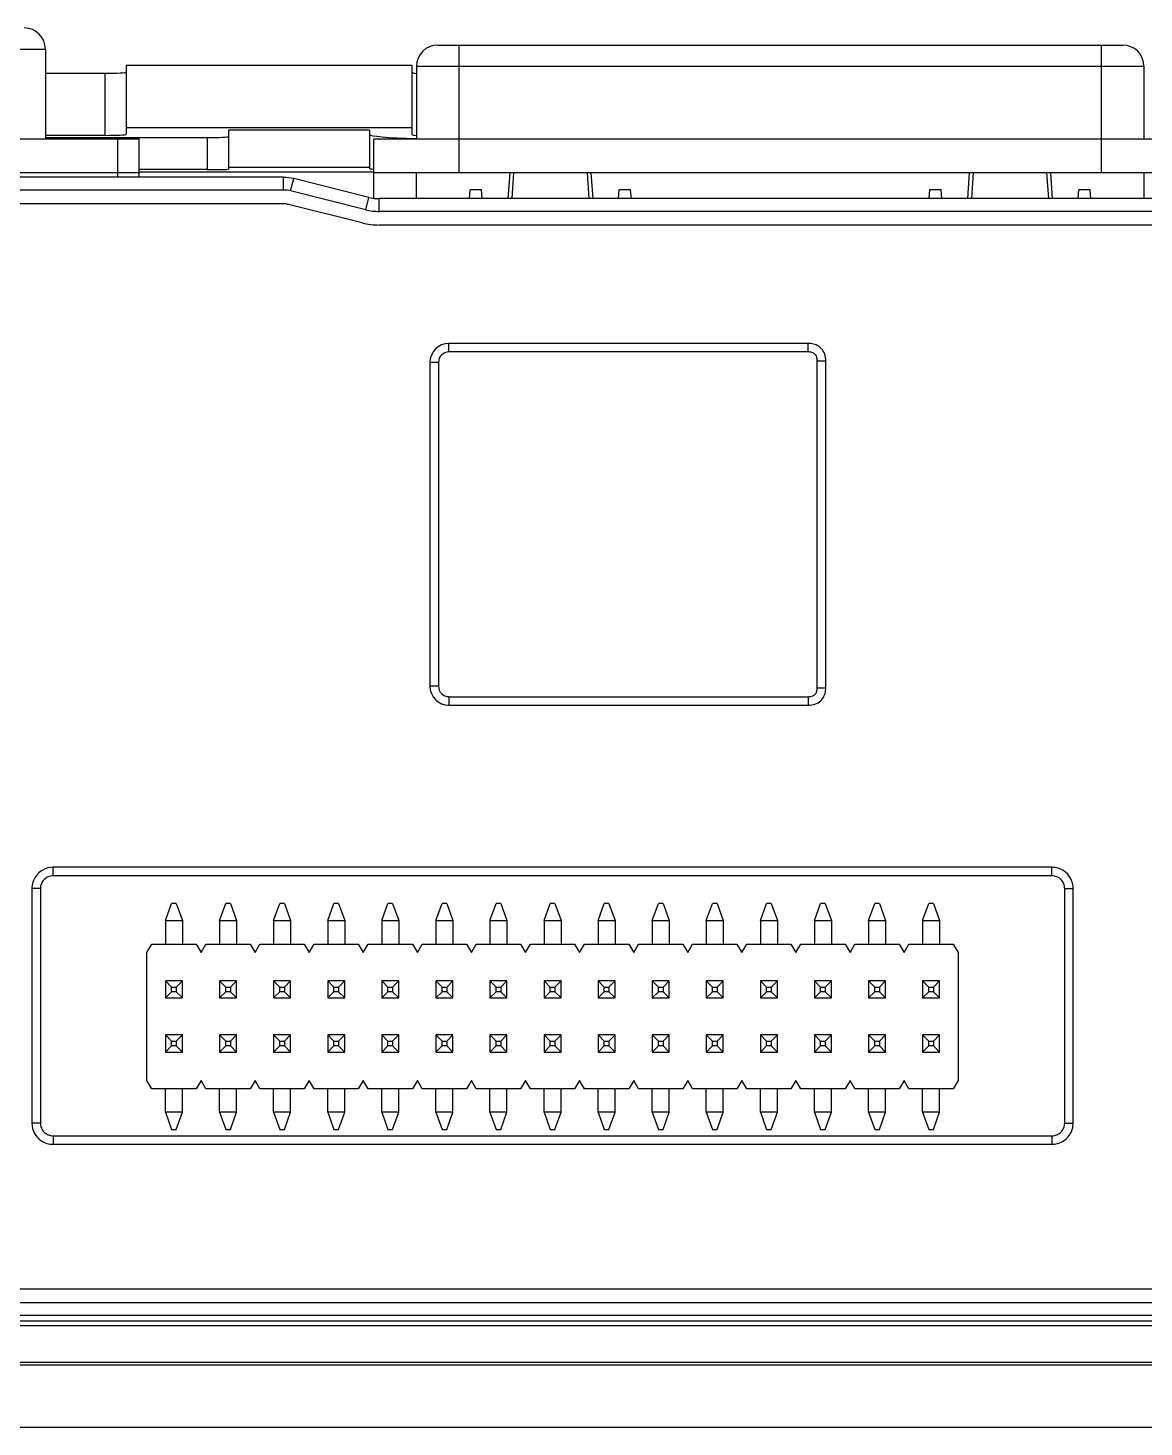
# Model space of a CAD drawing. Header units: millimetres. Extents: x -72 to 405, y 0 to 210.
# Drawn here: x 298.5 to 324.71, y 83.15 to 115.99 of the extents above; entities that cross this region are included whole.
import ezdxf

# ---------------------------------------------------------------- set-up
doc = ezdxf.new("R2010")
doc.units = ezdxf.units.MM
doc.header["$LTSCALE"] = 16.335
doc.layers.get('0').update_dxf_attribs({"linetype": 'CONTINUOUS'})

msp = doc.modelspace()

# ---------------------------------------------------------------- linework, layer by layer
at = {"color": 7, "linetype": 'Continuous'}
for p, q in [((308.127, 115.59), (324.21, 115.59)), ((308.627, 112.59), (308.627, 115.59)), ((323.71, 112.59), (323.71, 115.59)), ((295.612, 115.49), (298.912, 115.49)), ((298.912, 115.49), (298.912, 113.39)), ((298.912, 114.928), (300.312, 114.928)), ((300.312, 114.928), (300.312, 113.469)), ((300.812, 115.106), (300.812, 113.496)), ((307.527, 115.106), (300.812, 115.106)), ((307.527, 113.49), (307.527, 115.106)), ((307.627, 115.09), (307.627, 113.39)), ((307.627, 115.09), (324.71, 115.09)), ((324.71, 115.09), (324.71, 113.39)), ((307.527, 113.647), (300.812, 113.647)), ((293.612, 113.39), (301.112, 113.39)), ((300.312, 113.469), (298.912, 113.469)), ((298.912, 113.417), (302.712, 113.417)), ((300.612, 112.485), (300.612, 113.39)), ((301.112, 112.485), (301.112, 113.39)), ((302.712, 113.417), (302.712, 112.665)), ((303.212, 113.59), (303.212, 112.674)), ((306.527, 113.59), (303.212, 113.59)), ((306.527, 113.59), (306.527, 112.689)), ((306.627, 111.993), (306.627, 113.39)), ((306.627, 113.39), (325.71, 113.39)), ((302.712, 112.665), (301.112, 112.665)), ((303.212, 112.723), (306.527, 112.723)), ((304.504, 112.485), (292.413, 112.485)), ((301.112, 112.59), (293.612, 112.59)), ((301.112, 112.615), (306.627, 112.615)), ((304.504, 112.185), (304.504, 112.485)), ((304.672, 112.164), (304.745, 112.455)), ((306.506, 112.014), (304.745, 112.455)), ((325.708, 112.59), (306.628, 112.59)), ((307.627, 111.985), (307.627, 112.59)), ((309.815, 112.59), (309.773, 111.99)), ((309.872, 111.99), (309.914, 112.59)), ((311.631, 112.59), (311.673, 111.99)), ((311.773, 111.99), (311.731, 112.59)), ((320.606, 112.59), (320.564, 111.99)), ((320.664, 111.99), (320.706, 112.59)), ((322.422, 112.59), (322.464, 111.99)), ((322.564, 111.99), (322.522, 112.59)), ((324.71, 112.59), (324.71, 111.985)), ((304.504, 112.185), (292.413, 112.185)), ((306.434, 111.723), (304.672, 112.164)), ((306.434, 111.723), (306.506, 112.014)), ((306.75, 111.685), (306.75, 111.985)), ((325.587, 111.985), (306.75, 111.985)), ((308.873, 111.99), (308.89, 112.19)), ((309.155, 112.19), (308.89, 112.19)), ((309.173, 111.99), (309.155, 112.19)), ((312.373, 111.99), (312.39, 112.19)), ((312.655, 112.19), (312.39, 112.19)), ((312.673, 111.99), (312.655, 112.19)), ((319.664, 111.99), (319.682, 112.19)), ((319.947, 112.19), (319.682, 112.19)), ((319.964, 111.99), (319.947, 112.19)), ((323.164, 111.99), (323.182, 112.19)), ((323.447, 112.19), (323.182, 112.19)), ((323.464, 111.99), (323.447, 112.19)), ((304.507, 111.865), (292.413, 111.865)), ((306.353, 111.415), (304.592, 111.855)), ((325.587, 111.685), (306.75, 111.685)), ((325.584, 111.365), (306.753, 111.365)), ((308.388, 108.386), (308.388, 108.586)), ((316.828, 108.586), (308.388, 108.586)), ((316.828, 108.386), (308.388, 108.386)), ((316.828, 108.386), (316.828, 108.586)), ((307.943, 108.141), (307.943, 100.541)), ((308.143, 108.141), (307.943, 108.141)), ((308.143, 108.141), (308.143, 100.541)), ((317.037, 100.504), (317.037, 108.177)), ((317.037, 108.177), (317.237, 108.177)), ((317.237, 100.504), (317.237, 108.177)), ((308.143, 100.541), (307.943, 100.541)), ((317.037, 100.504), (317.237, 100.504)), ((308.388, 100.295), (308.388, 100.095)), ((308.388, 100.295), (316.828, 100.295)), ((316.828, 100.295), (316.828, 100.095)), ((308.388, 100.095), (316.828, 100.095)), ((299.095, 96.091), (299.095, 96.291)), ((322.548, 96.291), (299.095, 96.291)), ((322.548, 96.091), (322.548, 96.291)), ((322.548, 96.091), (299.095, 96.091)), ((298.595, 95.791), (298.595, 90.288)), ((298.795, 95.791), (298.595, 95.791)), ((298.795, 95.791), (298.795, 90.288)), ((322.848, 95.791), (323.048, 95.791)), ((322.848, 90.288), (322.848, 95.791)), ((323.048, 90.288), (323.048, 95.791)), ((301.732, 95.04), (301.877, 95.44)), ((301.986, 95.44), (301.877, 95.44)), ((301.986, 95.44), (302.132, 95.04)), ((303.002, 95.04), (303.147, 95.44)), ((303.256, 95.44), (303.147, 95.44)), ((303.256, 95.44), (303.402, 95.04)), ((304.272, 95.04), (304.417, 95.44)), ((304.526, 95.44), (304.417, 95.44)), ((304.526, 95.44), (304.672, 95.04)), ((305.542, 95.04), (305.687, 95.44)), ((305.796, 95.44), (305.687, 95.44)), ((305.796, 95.44), (305.942, 95.04)), ((306.812, 95.04), (306.957, 95.44)), ((307.066, 95.44), (306.957, 95.44)), ((307.066, 95.44), (307.212, 95.04)), ((308.082, 95.04), (308.227, 95.44)), ((308.336, 95.44), (308.227, 95.44)), ((308.336, 95.44), (308.482, 95.04)), ((309.352, 95.04), (309.497, 95.44)), ((309.606, 95.44), (309.497, 95.44)), ((309.606, 95.44), (309.752, 95.04)), ((310.622, 95.04), (310.767, 95.44)), ((310.876, 95.44), (310.767, 95.44)), ((310.876, 95.44), (311.022, 95.04)), ((311.892, 95.04), (312.037, 95.44)), ((312.146, 95.44), (312.037, 95.44)), ((312.146, 95.44), (312.292, 95.04)), ((313.162, 95.04), (313.307, 95.44)), ((313.416, 95.44), (313.307, 95.44)), ((313.416, 95.44), (313.562, 95.04)), ((314.432, 95.04), (314.577, 95.44)), ((314.686, 95.44), (314.577, 95.44)), ((314.686, 95.44), (314.832, 95.04)), ((315.702, 95.04), (315.847, 95.44)), ((315.956, 95.44), (315.847, 95.44)), ((315.956, 95.44), (316.102, 95.04)), ((316.972, 95.04), (317.117, 95.44)), ((317.226, 95.44), (317.117, 95.44)), ((317.226, 95.44), (317.372, 95.04)), ((318.242, 95.04), (318.387, 95.44)), ((318.496, 95.44), (318.387, 95.44)), ((318.496, 95.44), (318.642, 95.04)), ((319.512, 95.04), (319.657, 95.44)), ((319.766, 95.44), (319.657, 95.44)), ((319.766, 95.44), (319.912, 95.04)), ((301.732, 95.04), (301.732, 94.49)), ((301.732, 95.04), (302.132, 95.04)), ((302.132, 95.04), (302.132, 94.49)), ((303.002, 95.04), (303.002, 94.49)), ((303.002, 95.04), (303.402, 95.04)), ((303.402, 95.04), (303.402, 94.49)), ((304.272, 95.04), (304.272, 94.49)), ((304.272, 95.04), (304.672, 95.04)), ((304.672, 95.04), (304.672, 94.49)), ((305.542, 95.04), (305.542, 94.49)), ((305.542, 95.04), (305.942, 95.04)), ((305.942, 95.04), (305.942, 94.49)), ((306.812, 95.04), (306.812, 94.49)), ((306.812, 95.04), (307.212, 95.04)), ((307.212, 95.04), (307.212, 94.49)), ((308.082, 95.04), (308.082, 94.49)), ((308.082, 95.04), (308.482, 95.04)), ((308.482, 95.04), (308.482, 94.49)), ((309.352, 95.04), (309.352, 94.49)), ((309.352, 95.04), (309.752, 95.04)), ((309.752, 95.04), (309.752, 94.49)), ((310.622, 95.04), (310.622, 94.49)), ((310.622, 95.04), (311.022, 95.04)), ((311.022, 95.04), (311.022, 94.49)), ((311.892, 95.04), (311.892, 94.49)), ((311.892, 95.04), (312.292, 95.04)), ((312.292, 95.04), (312.292, 94.49)), ((313.162, 95.04), (313.162, 94.49)), ((313.162, 95.04), (313.562, 95.04)), ((313.562, 95.04), (313.562, 94.49)), ((314.432, 95.04), (314.832, 95.04)), ((314.432, 95.04), (314.432, 94.49)), ((314.832, 95.04), (314.832, 94.49)), ((315.702, 95.04), (316.102, 95.04)), ((315.702, 95.04), (315.702, 94.49)), ((316.102, 95.04), (316.102, 94.49)), ((316.972, 95.04), (317.372, 95.04)), ((316.972, 95.04), (316.972, 94.49)), ((317.372, 95.04), (317.372, 94.49)), ((318.242, 95.04), (318.642, 95.04)), ((318.242, 95.04), (318.242, 94.49)), ((318.642, 95.04), (318.642, 94.49)), ((319.512, 95.04), (319.912, 95.04)), ((319.512, 95.04), (319.512, 94.49)), ((319.912, 95.04), (319.912, 94.49)), ((301.297, 94.29), (301.412, 94.49)), ((301.297, 91.29), (301.297, 94.29)), ((301.412, 94.49), (302.451, 94.49)), ((302.451, 94.49), (302.567, 94.29)), ((302.567, 94.29), (302.682, 94.49)), ((302.682, 94.49), (303.721, 94.49)), ((303.721, 94.49), (303.837, 94.29)), ((303.837, 94.29), (303.952, 94.49)), ((303.952, 94.49), (304.991, 94.49)), ((304.991, 94.49), (305.107, 94.29)), ((305.107, 94.29), (305.222, 94.49)), ((305.222, 94.49), (306.261, 94.49)), ((306.261, 94.49), (306.377, 94.29)), ((306.377, 94.29), (306.492, 94.49)), ((306.492, 94.49), (307.531, 94.49)), ((307.531, 94.49), (307.647, 94.29)), ((307.647, 94.29), (307.762, 94.49)), ((307.762, 94.49), (308.801, 94.49)), ((308.801, 94.49), (308.917, 94.29)), ((308.917, 94.29), (309.032, 94.49)), ((309.032, 94.49), (310.071, 94.49)), ((310.071, 94.49), (310.187, 94.29)), ((310.187, 94.29), (310.302, 94.49)), ((310.302, 94.49), (311.341, 94.49)), ((311.341, 94.49), (311.457, 94.29)), ((311.457, 94.29), (311.572, 94.49)), ((311.572, 94.49), (312.611, 94.49)), ((312.611, 94.49), (312.727, 94.29)), ((312.727, 94.29), (312.842, 94.49)), ((312.842, 94.49), (313.881, 94.49)), ((313.881, 94.49), (313.997, 94.29)), ((313.997, 94.29), (314.112, 94.49)), ((314.112, 94.49), (315.151, 94.49)), ((315.151, 94.49), (315.267, 94.29)), ((315.267, 94.29), (315.382, 94.49)), ((315.382, 94.49), (316.421, 94.49)), ((316.421, 94.49), (316.537, 94.29)), ((316.537, 94.29), (316.652, 94.49)), ((316.652, 94.49), (317.691, 94.49)), ((317.691, 94.49), (317.807, 94.29)), ((317.807, 94.29), (317.922, 94.49)), ((317.922, 94.49), (318.961, 94.49)), ((318.961, 94.49), (319.077, 94.29)), ((319.077, 94.29), (319.192, 94.49)), ((319.192, 94.49), (320.231, 94.49)), ((320.231, 94.49), (320.347, 94.29)), ((320.347, 94.29), (320.347, 91.29)), ((301.732, 93.625), (301.877, 93.479)), ((301.732, 93.625), (301.732, 93.225)), ((302.132, 93.625), (301.732, 93.625)), ((301.986, 93.479), (302.132, 93.625)), ((302.132, 93.225), (302.132, 93.625)), ((303.002, 93.625), (303.147, 93.479)), ((303.002, 93.625), (303.002, 93.225)), ((303.402, 93.625), (303.002, 93.625)), ((303.256, 93.479), (303.402, 93.625)), ((303.402, 93.225), (303.402, 93.625)), ((304.272, 93.625), (304.417, 93.479)), ((304.272, 93.625), (304.272, 93.225)), ((304.672, 93.625), (304.272, 93.625)), ((304.526, 93.479), (304.672, 93.625)), ((304.672, 93.225), (304.672, 93.625)), ((305.542, 93.625), (305.687, 93.479)), ((305.542, 93.625), (305.542, 93.225)), ((305.942, 93.625), (305.542, 93.625)), ((305.796, 93.479), (305.942, 93.625)), ((305.942, 93.225), (305.942, 93.625)), ((306.812, 93.625), (306.957, 93.479)), ((306.812, 93.625), (306.812, 93.225)), ((307.212, 93.625), (306.812, 93.625)), ((307.066, 93.479), (307.212, 93.625)), ((307.212, 93.225), (307.212, 93.625)), ((308.082, 93.625), (308.227, 93.479)), ((308.082, 93.625), (308.082, 93.225)), ((308.482, 93.625), (308.082, 93.625)), ((308.336, 93.479), (308.482, 93.625)), ((308.482, 93.225), (308.482, 93.625)), ((309.352, 93.625), (309.497, 93.479)), ((309.352, 93.625), (309.352, 93.225)), ((309.752, 93.625), (309.352, 93.625)), ((309.606, 93.479), (309.752, 93.625)), ((309.752, 93.225), (309.752, 93.625)), ((310.622, 93.625), (310.767, 93.479)), ((310.622, 93.625), (310.622, 93.225)), ((311.022, 93.625), (310.622, 93.625)), ((310.876, 93.479), (311.022, 93.625)), ((311.022, 93.225), (311.022, 93.625)), ((311.892, 93.625), (312.037, 93.479)), ((311.892, 93.625), (311.892, 93.225)), ((312.292, 93.625), (311.892, 93.625)), ((312.146, 93.479), (312.292, 93.625)), ((312.292, 93.225), (312.292, 93.625)), ((313.162, 93.625), (313.307, 93.479)), ((313.162, 93.625), (313.162, 93.225)), ((313.562, 93.625), (313.162, 93.625)), ((313.416, 93.479), (313.562, 93.625)), ((313.562, 93.225), (313.562, 93.625)), ((314.432, 93.625), (314.577, 93.479)), ((314.832, 93.625), (314.432, 93.625)), ((314.432, 93.625), (314.432, 93.225)), ((314.686, 93.479), (314.832, 93.625)), ((314.832, 93.225), (314.832, 93.625)), ((315.702, 93.625), (315.847, 93.479)), ((316.102, 93.625), (315.702, 93.625)), ((315.702, 93.625), (315.702, 93.225)), ((315.956, 93.479), (316.102, 93.625)), ((316.102, 93.225), (316.102, 93.625)), ((316.972, 93.625), (317.117, 93.479)), ((317.372, 93.625), (316.972, 93.625)), ((316.972, 93.625), (316.972, 93.225)), ((317.226, 93.479), (317.372, 93.625)), ((317.372, 93.225), (317.372, 93.625)), ((318.242, 93.625), (318.387, 93.479)), ((318.642, 93.625), (318.242, 93.625)), ((318.242, 93.625), (318.242, 93.225)), ((318.496, 93.479), (318.642, 93.625)), ((318.642, 93.225), (318.642, 93.625)), ((319.912, 93.625), (319.512, 93.625)), ((319.512, 93.625), (319.657, 93.479)), ((319.512, 93.625), (319.512, 93.225)), ((319.766, 93.479), (319.912, 93.625)), ((319.912, 93.225), (319.912, 93.625)), ((301.287, 93.35), (301.287, 92.796)), ((301.297, 93.35), (301.287, 93.35)), ((301.297, 93.309), (301.287, 93.309)), ((301.732, 93.225), (301.877, 93.37)), ((301.877, 93.37), (301.877, 93.479)), ((301.877, 93.479), (301.986, 93.479)), ((301.986, 93.37), (301.877, 93.37)), ((301.986, 93.479), (301.986, 93.37)), ((301.986, 93.37), (302.132, 93.225)), ((303.002, 93.225), (303.147, 93.37)), ((303.147, 93.37), (303.147, 93.479)), ((303.147, 93.479), (303.256, 93.479)), ((303.256, 93.37), (303.147, 93.37)), ((303.256, 93.479), (303.256, 93.37)), ((303.256, 93.37), (303.402, 93.225)), ((304.272, 93.225), (304.417, 93.37)), ((304.417, 93.37), (304.417, 93.479)), ((304.417, 93.479), (304.526, 93.479)), ((304.526, 93.37), (304.417, 93.37)), ((304.526, 93.479), (304.526, 93.37)), ((304.526, 93.37), (304.672, 93.225)), ((305.542, 93.225), (305.687, 93.37)), ((305.687, 93.37), (305.687, 93.479)), ((305.687, 93.479), (305.796, 93.479)), ((305.796, 93.37), (305.687, 93.37)), ((305.796, 93.479), (305.796, 93.37)), ((305.796, 93.37), (305.942, 93.225)), ((306.812, 93.225), (306.957, 93.37)), ((306.957, 93.37), (306.957, 93.479)), ((306.957, 93.479), (307.066, 93.479)), ((307.066, 93.37), (306.957, 93.37)), ((307.066, 93.479), (307.066, 93.37)), ((307.066, 93.37), (307.212, 93.225)), ((308.082, 93.225), (308.227, 93.37)), ((308.227, 93.37), (308.227, 93.479)), ((308.227, 93.479), (308.336, 93.479)), ((308.336, 93.37), (308.227, 93.37)), ((308.336, 93.479), (308.336, 93.37)), ((308.336, 93.37), (308.482, 93.225)), ((309.352, 93.225), (309.497, 93.37)), ((309.497, 93.37), (309.497, 93.479)), ((309.497, 93.479), (309.606, 93.479)), ((309.606, 93.37), (309.497, 93.37)), ((309.606, 93.479), (309.606, 93.37)), ((309.606, 93.37), (309.752, 93.225)), ((310.622, 93.225), (310.767, 93.37)), ((310.767, 93.37), (310.767, 93.479)), ((310.767, 93.479), (310.876, 93.479)), ((310.876, 93.37), (310.767, 93.37)), ((310.876, 93.479), (310.876, 93.37)), ((310.876, 93.37), (311.022, 93.225)), ((311.892, 93.225), (312.037, 93.37)), ((312.037, 93.37), (312.037, 93.479)), ((312.037, 93.479), (312.146, 93.479)), ((312.146, 93.37), (312.037, 93.37)), ((312.146, 93.479), (312.146, 93.37)), ((312.146, 93.37), (312.292, 93.225)), ((313.162, 93.225), (313.307, 93.37)), ((313.307, 93.479), (313.416, 93.479)), ((313.307, 93.37), (313.307, 93.479)), ((313.416, 93.37), (313.307, 93.37)), ((313.416, 93.479), (313.416, 93.37)), ((313.416, 93.37), (313.562, 93.225)), ((314.432, 93.225), (314.577, 93.37)), ((314.577, 93.479), (314.686, 93.479)), ((314.577, 93.37), (314.577, 93.479)), ((314.686, 93.37), (314.577, 93.37)), ((314.686, 93.479), (314.686, 93.37)), ((314.686, 93.37), (314.832, 93.225)), ((315.702, 93.225), (315.847, 93.37)), ((315.847, 93.479), (315.956, 93.479)), ((315.847, 93.37), (315.847, 93.479)), ((315.956, 93.37), (315.847, 93.37)), ((315.956, 93.479), (315.956, 93.37)), ((315.956, 93.37), (316.102, 93.225)), ((316.972, 93.225), (317.117, 93.37)), ((317.117, 93.479), (317.226, 93.479)), ((317.117, 93.37), (317.117, 93.479)), ((317.226, 93.37), (317.117, 93.37)), ((317.226, 93.479), (317.226, 93.37)), ((317.226, 93.37), (317.372, 93.225)), ((318.242, 93.225), (318.387, 93.37)), ((318.387, 93.479), (318.496, 93.479)), ((318.387, 93.37), (318.387, 93.479)), ((318.496, 93.37), (318.387, 93.37)), ((318.496, 93.479), (318.496, 93.37)), ((318.496, 93.37), (318.642, 93.225)), ((319.512, 93.225), (319.657, 93.37)), ((319.657, 93.479), (319.766, 93.479)), ((319.657, 93.37), (319.657, 93.479)), ((319.766, 93.37), (319.657, 93.37)), ((319.766, 93.479), (319.766, 93.37)), ((319.766, 93.37), (319.912, 93.225)), ((301.297, 93.209), (301.287, 93.209)), ((301.297, 93.189), (301.287, 93.189)), ((301.297, 93.151), (301.287, 93.151)), ((301.297, 93.047), (301.287, 93.047)), ((301.297, 92.929), (301.287, 92.929)), ((301.732, 93.225), (302.132, 93.225)), ((303.002, 93.225), (303.402, 93.225)), ((304.272, 93.225), (304.672, 93.225)), ((305.542, 93.225), (305.942, 93.225)), ((306.812, 93.225), (307.212, 93.225)), ((308.082, 93.225), (308.482, 93.225)), ((309.352, 93.225), (309.752, 93.225)), ((310.622, 93.225), (311.022, 93.225)), ((311.892, 93.225), (312.292, 93.225)), ((313.162, 93.225), (313.562, 93.225)), ((314.432, 93.225), (314.832, 93.225)), ((315.702, 93.225), (316.102, 93.225)), ((316.972, 93.225), (317.372, 93.225)), ((318.242, 93.225), (318.642, 93.225)), ((319.512, 93.225), (319.912, 93.225)), ((301.297, 92.882), (301.287, 92.882)), ((301.297, 92.796), (301.287, 92.796)), ((301.287, 92.696), (301.287, 92.632)), ((301.297, 92.696), (301.287, 92.696)), ((301.297, 92.68), (301.287, 92.68)), ((301.297, 92.632), (301.287, 92.632)), ((301.287, 92.627), (301.287, 92.535)), ((301.297, 92.627), (301.287, 92.627)), ((301.297, 92.609), (301.287, 92.609)), ((301.297, 92.564), (301.287, 92.564)), ((301.297, 92.535), (301.287, 92.535)), ((301.287, 92.525), (301.287, 92.515)), ((301.297, 92.525), (301.287, 92.525)), ((301.287, 92.525), (301.297, 92.525)), ((301.297, 92.515), (301.287, 92.515)), ((301.287, 92.511), (301.287, 92.448)), ((301.297, 92.511), (301.287, 92.511)), ((301.297, 92.448), (301.287, 92.448)), ((301.297, 92.445), (301.287, 92.445)), ((301.287, 92.441), (301.287, 92.424)), ((301.297, 92.441), (301.287, 92.441)), ((301.287, 92.422), (301.287, 92.17)), ((301.297, 92.422), (301.287, 92.422)), ((301.287, 92.388), (301.297, 92.388)), ((301.297, 92.341), (301.287, 92.341)), ((301.297, 92.323), (301.287, 92.323)), ((301.297, 92.316), (301.287, 92.316)), ((301.732, 92.355), (301.877, 92.209)), ((301.732, 92.355), (301.732, 91.955)), ((302.132, 92.355), (301.732, 92.355)), ((301.986, 92.209), (302.132, 92.355)), ((302.132, 91.955), (302.132, 92.355)), ((303.002, 92.355), (303.147, 92.209)), ((303.002, 92.355), (303.002, 91.955)), ((303.402, 92.355), (303.002, 92.355)), ((303.256, 92.209), (303.402, 92.355)), ((303.402, 91.955), (303.402, 92.355)), ((304.272, 92.355), (304.417, 92.209)), ((304.272, 92.355), (304.272, 91.955)), ((304.672, 92.355), (304.272, 92.355)), ((304.526, 92.209), (304.672, 92.355)), ((304.672, 91.955), (304.672, 92.355)), ((305.542, 92.355), (305.687, 92.209)), ((305.542, 92.355), (305.542, 91.955)), ((305.942, 92.355), (305.542, 92.355)), ((305.796, 92.209), (305.942, 92.355)), ((305.942, 91.955), (305.942, 92.355)), ((306.812, 92.355), (306.957, 92.209)), ((306.812, 92.355), (306.812, 91.955)), ((307.212, 92.355), (306.812, 92.355)), ((307.066, 92.209), (307.212, 92.355)), ((307.212, 91.955), (307.212, 92.355)), ((308.082, 92.355), (308.227, 92.209)), ((308.082, 92.355), (308.082, 91.955)), ((308.482, 92.355), (308.082, 92.355)), ((308.336, 92.209), (308.482, 92.355)), ((308.482, 91.955), (308.482, 92.355)), ((309.352, 92.355), (309.497, 92.209)), ((309.352, 92.355), (309.352, 91.955)), ((309.752, 92.355), (309.352, 92.355)), ((309.606, 92.209), (309.752, 92.355)), ((309.752, 91.955), (309.752, 92.355)), ((310.622, 92.355), (310.767, 92.209)), ((310.622, 92.355), (310.622, 91.955)), ((311.022, 92.355), (310.622, 92.355)), ((310.876, 92.209), (311.022, 92.355)), ((311.022, 91.955), (311.022, 92.355)), ((311.892, 92.355), (312.037, 92.209)), ((311.892, 92.355), (311.892, 91.955)), ((312.292, 92.355), (311.892, 92.355)), ((312.146, 92.209), (312.292, 92.355)), ((312.292, 91.955), (312.292, 92.355)), ((313.162, 92.355), (313.307, 92.209)), ((313.162, 92.355), (313.162, 91.955)), ((313.562, 92.355), (313.162, 92.355)), ((313.416, 92.209), (313.562, 92.355)), ((313.562, 91.955), (313.562, 92.355)), ((314.432, 92.355), (314.577, 92.209)), ((314.832, 92.355), (314.432, 92.355)), ((314.432, 92.355), (314.432, 91.955)), ((314.686, 92.209), (314.832, 92.355)), ((314.832, 91.955), (314.832, 92.355)), ((315.702, 92.355), (315.847, 92.209)), ((316.102, 92.355), (315.702, 92.355)), ((315.702, 92.355), (315.702, 91.955)), ((315.956, 92.209), (316.102, 92.355)), ((316.102, 91.955), (316.102, 92.355)), ((316.972, 92.355), (317.117, 92.209)), ((317.372, 92.355), (316.972, 92.355)), ((316.972, 92.355), (316.972, 91.955)), ((317.226, 92.209), (317.372, 92.355)), ((317.372, 91.955), (317.372, 92.355)), ((318.242, 92.355), (318.387, 92.209)), ((318.642, 92.355), (318.242, 92.355)), ((318.242, 92.355), (318.242, 91.955)), ((318.496, 92.209), (318.642, 92.355)), ((318.642, 91.955), (318.642, 92.355)), ((319.512, 92.355), (319.657, 92.209)), ((319.912, 92.355), (319.512, 92.355)), ((319.512, 92.355), (319.512, 91.955)), ((319.766, 92.209), (319.912, 92.355)), ((319.912, 91.955), (319.912, 92.355)), ((301.297, 92.27), (301.287, 92.27)), ((301.297, 92.253), (301.287, 92.253)), ((301.297, 92.206), (301.287, 92.206)), ((301.297, 92.189), (301.287, 92.189)), ((301.297, 92.17), (301.287, 92.17)), ((301.287, 92.163), (301.287, 92.054)), ((301.297, 92.163), (301.287, 92.163)), ((301.297, 92.117), (301.287, 92.117)), ((301.297, 92.1), (301.287, 92.1)), ((301.297, 92.054), (301.287, 92.054)), ((301.732, 91.955), (301.877, 92.1)), ((301.732, 91.955), (302.132, 91.955)), ((301.877, 92.1), (301.877, 92.209)), ((301.877, 92.209), (301.986, 92.209)), ((301.986, 92.1), (301.877, 92.1)), ((301.986, 92.209), (301.986, 92.1)), ((301.986, 92.1), (302.132, 91.955)), ((303.002, 91.955), (303.147, 92.1)), ((303.002, 91.955), (303.402, 91.955)), ((303.147, 92.1), (303.147, 92.209)), ((303.147, 92.209), (303.256, 92.209)), ((303.256, 92.1), (303.147, 92.1)), ((303.256, 92.209), (303.256, 92.1)), ((303.256, 92.1), (303.402, 91.955)), ((304.272, 91.955), (304.417, 92.1)), ((304.272, 91.955), (304.672, 91.955)), ((304.417, 92.1), (304.417, 92.209)), ((304.417, 92.209), (304.526, 92.209)), ((304.526, 92.1), (304.417, 92.1)), ((304.526, 92.209), (304.526, 92.1)), ((304.526, 92.1), (304.672, 91.955)), ((305.542, 91.955), (305.687, 92.1)), ((305.542, 91.955), (305.942, 91.955)), ((305.687, 92.1), (305.687, 92.209)), ((305.687, 92.209), (305.796, 92.209)), ((305.796, 92.1), (305.687, 92.1)), ((305.796, 92.209), (305.796, 92.1)), ((305.796, 92.1), (305.942, 91.955)), ((306.812, 91.955), (306.957, 92.1)), ((306.812, 91.955), (307.212, 91.955)), ((306.957, 92.1), (306.957, 92.209)), ((306.957, 92.209), (307.066, 92.209)), ((307.066, 92.1), (306.957, 92.1)), ((307.066, 92.209), (307.066, 92.1)), ((307.066, 92.1), (307.212, 91.955)), ((308.082, 91.955), (308.227, 92.1)), ((308.082, 91.955), (308.482, 91.955)), ((308.227, 92.1), (308.227, 92.209)), ((308.227, 92.209), (308.336, 92.209)), ((308.336, 92.1), (308.227, 92.1)), ((308.336, 92.209), (308.336, 92.1)), ((308.336, 92.1), (308.482, 91.955)), ((309.352, 91.955), (309.497, 92.1)), ((309.352, 91.955), (309.752, 91.955)), ((309.497, 92.1), (309.497, 92.209)), ((309.497, 92.209), (309.606, 92.209)), ((309.606, 92.1), (309.497, 92.1)), ((309.606, 92.209), (309.606, 92.1)), ((309.606, 92.1), (309.752, 91.955)), ((310.622, 91.955), (310.767, 92.1)), ((310.622, 91.955), (311.022, 91.955)), ((310.767, 92.1), (310.767, 92.209)), ((310.767, 92.209), (310.876, 92.209)), ((310.876, 92.1), (310.767, 92.1)), ((310.876, 92.209), (310.876, 92.1)), ((310.876, 92.1), (311.022, 91.955)), ((311.892, 91.955), (312.037, 92.1)), ((311.892, 91.955), (312.292, 91.955)), ((312.037, 92.1), (312.037, 92.209)), ((312.037, 92.209), (312.146, 92.209)), ((312.146, 92.1), (312.037, 92.1)), ((312.146, 92.209), (312.146, 92.1)), ((312.146, 92.1), (312.292, 91.955)), ((313.162, 91.955), (313.307, 92.1)), ((313.162, 91.955), (313.562, 91.955)), ((313.307, 92.209), (313.416, 92.209)), ((313.307, 92.1), (313.307, 92.209)), ((313.416, 92.1), (313.307, 92.1)), ((313.416, 92.209), (313.416, 92.1)), ((313.416, 92.1), (313.562, 91.955)), ((314.432, 91.955), (314.577, 92.1)), ((314.432, 91.955), (314.832, 91.955)), ((314.577, 92.209), (314.686, 92.209)), ((314.577, 92.1), (314.577, 92.209)), ((314.686, 92.1), (314.577, 92.1)), ((314.686, 92.209), (314.686, 92.1)), ((314.686, 92.1), (314.832, 91.955)), ((315.702, 91.955), (315.847, 92.1)), ((315.702, 91.955), (316.102, 91.955)), ((315.847, 92.209), (315.956, 92.209)), ((315.847, 92.1), (315.847, 92.209)), ((315.956, 92.1), (315.847, 92.1)), ((315.956, 92.209), (315.956, 92.1)), ((315.956, 92.1), (316.102, 91.955)), ((316.972, 91.955), (317.117, 92.1)), ((316.972, 91.955), (317.372, 91.955)), ((317.117, 92.209), (317.226, 92.209)), ((317.117, 92.1), (317.117, 92.209)), ((317.226, 92.1), (317.117, 92.1)), ((317.226, 92.209), (317.226, 92.1)), ((317.226, 92.1), (317.372, 91.955)), ((318.242, 91.955), (318.387, 92.1)), ((318.242, 91.955), (318.642, 91.955)), ((318.387, 92.209), (318.496, 92.209)), ((318.387, 92.1), (318.387, 92.209)), ((318.496, 92.1), (318.387, 92.1)), ((318.496, 92.209), (318.496, 92.1)), ((318.496, 92.1), (318.642, 91.955)), ((319.512, 91.955), (319.657, 92.1)), ((319.512, 91.955), (319.912, 91.955)), ((319.657, 92.209), (319.766, 92.209)), ((319.657, 92.1), (319.657, 92.209)), ((319.766, 92.1), (319.657, 92.1)), ((319.766, 92.209), (319.766, 92.1)), ((319.766, 92.1), (319.912, 91.955)), ((301.412, 91.09), (301.297, 91.29)), ((302.567, 91.29), (302.451, 91.09)), ((302.682, 91.09), (302.567, 91.29)), ((303.837, 91.29), (303.721, 91.09)), ((303.952, 91.09), (303.837, 91.29)), ((305.107, 91.29), (304.991, 91.09)), ((305.222, 91.09), (305.107, 91.29)), ((306.377, 91.29), (306.261, 91.09)), ((306.492, 91.09), (306.377, 91.29)), ((307.647, 91.29), (307.531, 91.09)), ((307.762, 91.09), (307.647, 91.29)), ((308.917, 91.29), (308.801, 91.09)), ((309.032, 91.09), (308.917, 91.29)), ((310.187, 91.29), (310.071, 91.09)), ((310.302, 91.09), (310.187, 91.29)), ((311.457, 91.29), (311.341, 91.09)), ((311.572, 91.09), (311.457, 91.29)), ((312.727, 91.29), (312.611, 91.09)), ((312.842, 91.09), (312.727, 91.29)), ((313.997, 91.29), (313.881, 91.09)), ((314.112, 91.09), (313.997, 91.29)), ((315.267, 91.29), (315.151, 91.09)), ((315.382, 91.09), (315.267, 91.29)), ((316.537, 91.29), (316.421, 91.09)), ((316.652, 91.09), (316.537, 91.29)), ((317.807, 91.29), (317.691, 91.09)), ((317.922, 91.09), (317.807, 91.29)), ((319.077, 91.29), (318.961, 91.09)), ((319.192, 91.09), (319.077, 91.29)), ((320.347, 91.29), (320.231, 91.09)), ((302.451, 91.09), (301.412, 91.09)), ((301.732, 90.54), (301.732, 91.09)), ((302.132, 90.54), (302.132, 91.09)), ((303.721, 91.09), (302.682, 91.09)), ((303.002, 90.54), (303.002, 91.09)), ((303.402, 90.54), (303.402, 91.09)), ((304.991, 91.09), (303.952, 91.09)), ((304.272, 90.54), (304.272, 91.09)), ((304.672, 90.54), (304.672, 91.09)), ((306.261, 91.09), (305.222, 91.09)), ((305.542, 90.54), (305.542, 91.09)), ((305.942, 90.54), (305.942, 91.09)), ((307.531, 91.09), (306.492, 91.09)), ((306.812, 90.54), (306.812, 91.09)), ((307.212, 90.54), (307.212, 91.09)), ((308.801, 91.09), (307.762, 91.09)), ((308.082, 90.54), (308.082, 91.09)), ((308.482, 90.54), (308.482, 91.09)), ((310.071, 91.09), (309.032, 91.09)), ((309.352, 90.54), (309.352, 91.09)), ((309.752, 90.54), (309.752, 91.09)), ((311.341, 91.09), (310.302, 91.09)), ((310.622, 90.54), (310.622, 91.09)), ((311.022, 90.54), (311.022, 91.09)), ((312.611, 91.09), (311.572, 91.09)), ((311.892, 90.54), (311.892, 91.09)), ((312.292, 90.54), (312.292, 91.09)), ((313.881, 91.09), (312.842, 91.09)), ((313.162, 90.54), (313.162, 91.09)), ((313.562, 90.54), (313.562, 91.09)), ((315.151, 91.09), (314.112, 91.09)), ((314.432, 90.54), (314.432, 91.09)), ((314.832, 90.54), (314.832, 91.09)), ((316.421, 91.09), (315.382, 91.09)), ((315.702, 90.54), (315.702, 91.09)), ((316.102, 90.54), (316.102, 91.09)), ((317.691, 91.09), (316.652, 91.09)), ((316.972, 90.54), (316.972, 91.09)), ((317.372, 90.54), (317.372, 91.09)), ((318.961, 91.09), (317.922, 91.09)), ((318.242, 90.54), (318.242, 91.09)), ((318.642, 90.54), (318.642, 91.09)), ((320.231, 91.09), (319.192, 91.09)), ((319.512, 90.54), (319.512, 91.09)), ((319.912, 90.54), (319.912, 91.09)), ((301.732, 90.54), (301.877, 90.14)), ((302.132, 90.54), (301.732, 90.54)), ((301.986, 90.14), (302.132, 90.54)), ((303.002, 90.54), (303.147, 90.14)), ((303.402, 90.54), (303.002, 90.54)), ((303.256, 90.14), (303.402, 90.54)), ((304.272, 90.54), (304.417, 90.14)), ((304.672, 90.54), (304.272, 90.54)), ((304.526, 90.14), (304.672, 90.54)), ((305.542, 90.54), (305.687, 90.14)), ((305.942, 90.54), (305.542, 90.54)), ((305.796, 90.14), (305.942, 90.54)), ((306.812, 90.54), (306.957, 90.14)), ((307.212, 90.54), (306.812, 90.54)), ((307.066, 90.14), (307.212, 90.54)), ((308.082, 90.54), (308.227, 90.14)), ((308.482, 90.54), (308.082, 90.54)), ((308.336, 90.14), (308.482, 90.54)), ((309.352, 90.54), (309.497, 90.14)), ((309.752, 90.54), (309.352, 90.54)), ((309.606, 90.14), (309.752, 90.54)), ((310.622, 90.54), (310.767, 90.14)), ((311.022, 90.54), (310.622, 90.54)), ((310.876, 90.14), (311.022, 90.54)), ((311.892, 90.54), (312.037, 90.14)), ((312.292, 90.54), (311.892, 90.54)), ((312.146, 90.14), (312.292, 90.54)), ((313.162, 90.54), (313.307, 90.14)), ((313.562, 90.54), (313.162, 90.54)), ((313.416, 90.14), (313.562, 90.54)), ((314.432, 90.54), (314.577, 90.14)), ((314.832, 90.54), (314.432, 90.54)), ((314.686, 90.14), (314.832, 90.54)), ((316.102, 90.54), (315.702, 90.54)), ((315.702, 90.54), (315.847, 90.14)), ((315.956, 90.14), (316.102, 90.54)), ((317.372, 90.54), (316.972, 90.54)), ((316.972, 90.54), (317.117, 90.14)), ((317.226, 90.14), (317.372, 90.54)), ((318.642, 90.54), (318.242, 90.54)), ((318.242, 90.54), (318.387, 90.14)), ((318.496, 90.14), (318.642, 90.54)), ((319.912, 90.54), (319.512, 90.54)), ((319.512, 90.54), (319.657, 90.14)), ((319.766, 90.14), (319.912, 90.54)), ((298.795, 90.288), (298.595, 90.288)), ((299.095, 89.989), (299.095, 89.789)), ((299.095, 89.989), (322.548, 89.989)), ((301.877, 90.14), (301.986, 90.14)), ((303.147, 90.14), (303.256, 90.14)), ((304.417, 90.14), (304.526, 90.14)), ((305.687, 90.14), (305.796, 90.14)), ((306.957, 90.14), (307.066, 90.14)), ((308.227, 90.14), (308.336, 90.14)), ((309.497, 90.14), (309.606, 90.14)), ((310.767, 90.14), (310.876, 90.14)), ((312.037, 90.14), (312.146, 90.14)), ((313.307, 90.14), (313.416, 90.14)), ((314.577, 90.14), (314.686, 90.14)), ((315.847, 90.14), (315.956, 90.14)), ((317.117, 90.14), (317.226, 90.14)), ((318.387, 90.14), (318.496, 90.14)), ((319.657, 90.14), (319.766, 90.14)), ((322.548, 89.989), (322.548, 89.789)), ((322.848, 90.288), (323.048, 90.288)), ((299.095, 89.789), (322.548, 89.789)), ((292.413, 86.394), (335.644, 86.394)), ((292.413, 86.075), (335.558, 86.075)), ((292.413, 85.775), (335.534, 85.775)), ((281.547, 85.537), (335.734, 85.537)), ((283.832, 85.645), (335.717, 85.645)), ((370.077, 84.67), (281.547, 84.67)), ((281.547, 84.612), (370.077, 84.612)), ((281.547, 83.154), (370.077, 83.154))]:
    msp.add_line(p, q, dxfattribs=at)
for centre, radius, start, end in [((298.412, 115.49), 0.5, 0, 90), ((308.127, 115.09), 0.5, 90, 180), ((324.21, 115.09), 0.5, 0, 90), ((304.503, 111.487), 0.997, 75.9902, 89.9736), ((304.504, 111.489), 0.696, 75.9901, 89.9737), ((306.75, 112.992), 1.008, 255.99, 269.9737), ((304.507, 111.516), 0.349, 75.9636, 90.0001), ((306.75, 112.993), 1.309, 255.99, 269.9737), ((306.753, 113.013), 1.648, 255.9637, 270.0001), ((308.388, 108.141), 0.445, 90, 180), ((308.388, 108.141), 0.245, 90, 180), ((316.877, 108.226), 0.352, 43.5112, 57.8985), ((308.388, 100.541), 0.445, 180, 270), ((308.388, 100.541), 0.245, 180, 270), ((316.876, 100.455), 0.352, 313.5112, 327.8985)]:
    msp.add_arc(centre, radius, start, end, dxfattribs=at)
for centre, major_axis, ratio, start_param, end_param in [((300.312, 114.954), (0.5, 0), 0.052408, -1.570796, 0), ((308.627, 114.949), (1.1, 0), 0.052408, -3.141593, -2.717614), ((300.312, 113.496), (0.5, 0), 0.052408, -1.570796, 0), ((302.712, 113.443), (0.5, 0), 0.052408, -1.570796, 0), ((308.627, 113.49), (2.1, 0), 0.052408, 3.141593, 4.214479), ((308.627, 113.49), (1.1, 0), 0.052408, -3.141593, -2.717614), ((302.712, 112.674), (0.5, 0), 0.017455, -1.570796, 0), ((308.627, 112.689), (2.1, 0), 0.017455, 3.141593, 3.443284)]:
    msp.add_ellipse(centre, major_axis=major_axis, ratio=ratio, start_param=start_param, end_param=end_param, dxfattribs=at)
for points, knots in [([(317.064, 108.524), (317.029, 108.546), (316.952, 108.578), (316.869, 108.586), (316.828, 108.586)], [0, 0, 0, 0, 0.499719, 1, 1, 1, 1]), ([(317.037, 108.177), (317.037, 108.205), (317.032, 108.262), (316.991, 108.34), (316.912, 108.381), (316.856, 108.386), (316.828, 108.386)], [0, 0, 0, 0, 0.250943, 0.500219, 0.749319, 1, 1, 1, 1]), ([(317.237, 108.177), (317.237, 108.23), (317.223, 108.336), (317.168, 108.43), (317.132, 108.469)], [0, 0, 0, 0, 0.50068, 1, 1, 1, 1]), ([(316.828, 100.295), (316.856, 100.295), (316.912, 100.3), (316.991, 100.341), (317.032, 100.42), (317.037, 100.476), (317.037, 100.504)], [0, 0, 0, 0, 0.250943, 0.500219, 0.749319, 1, 1, 1, 1]), ([(317.175, 100.268), (317.197, 100.303), (317.228, 100.38), (317.237, 100.463), (317.237, 100.504)], [0, 0, 0, 0, 0.499719, 1, 1, 1, 1]), ([(316.828, 100.095), (316.88, 100.095), (316.987, 100.109), (317.081, 100.163), (317.119, 100.199)], [0, 0, 0, 0, 0.50068, 1, 1, 1, 1]), ([(322.834, 96.201), (322.793, 96.23), (322.701, 96.276), (322.599, 96.291), (322.548, 96.291)], [0, 0, 0, 0, 0.500029, 1, 1, 1, 1]), ([(298.685, 96.077), (298.656, 96.036), (298.611, 95.944), (298.595, 95.842), (298.595, 95.791)], [0, 0, 0, 0, 0.500029, 1, 1, 1, 1]), ([(299.095, 96.091), (299.056, 96.091), (298.977, 96.076), (298.878, 96.009), (298.811, 95.909), (298.795, 95.83), (298.795, 95.791)], [0, 0, 0, 0, 0.249949, 0.499946, 0.749988, 1, 1, 1, 1]), ([(322.848, 95.791), (322.848, 95.83), (322.833, 95.909), (322.766, 96.009), (322.666, 96.076), (322.587, 96.091), (322.548, 96.091)], [0, 0, 0, 0, 0.249949, 0.499946, 0.749988, 1, 1, 1, 1]), ([(298.795, 90.288), (298.795, 90.249), (298.811, 90.171), (298.878, 90.071), (298.977, 90.004), (299.056, 89.989), (299.095, 89.989)], [0, 0, 0, 0, 0.249949, 0.499946, 0.749988, 1, 1, 1, 1]), ([(322.548, 89.989), (322.587, 89.989), (322.666, 90.004), (322.766, 90.071), (322.833, 90.171), (322.848, 90.249), (322.848, 90.288)], [0, 0, 0, 0, 0.249949, 0.499946, 0.749988, 1, 1, 1, 1]), ([(322.959, 90.003), (322.987, 90.044), (323.033, 90.136), (323.048, 90.238), (323.048, 90.288)], [0, 0, 0, 0, 0.500029, 1, 1, 1, 1]), ([(298.809, 89.878), (298.851, 89.849), (298.943, 89.804), (299.045, 89.789), (299.095, 89.789)], [0, 0, 0, 0, 0.500029, 1, 1, 1, 1])]:
    msp.add_open_spline(points, degree=3, knots=knots, dxfattribs=at)
for points in [[(298.849, 96.227), (298.785, 96.19), (298.728, 96.138), (298.685, 96.077)], [(299.095, 96.291), (299.011, 96.291), (298.923, 96.268), (298.849, 96.227)], [(322.984, 96.037), (322.947, 96.102), (322.895, 96.159), (322.834, 96.201)], [(323.048, 95.791), (323.048, 95.876), (323.025, 95.963), (322.984, 96.037)], [(298.595, 90.288), (298.595, 90.204), (298.618, 90.116), (298.66, 90.042)], [(298.66, 90.042), (298.696, 89.978), (298.749, 89.921), (298.809, 89.878)], [(322.794, 89.853), (322.859, 89.89), (322.916, 89.942), (322.959, 90.003)], [(322.548, 89.789), (322.633, 89.789), (322.721, 89.812), (322.794, 89.853)]]:
    msp.add_open_spline(points, degree=3, dxfattribs=at)

doc.saveas('drawing.dxf')
